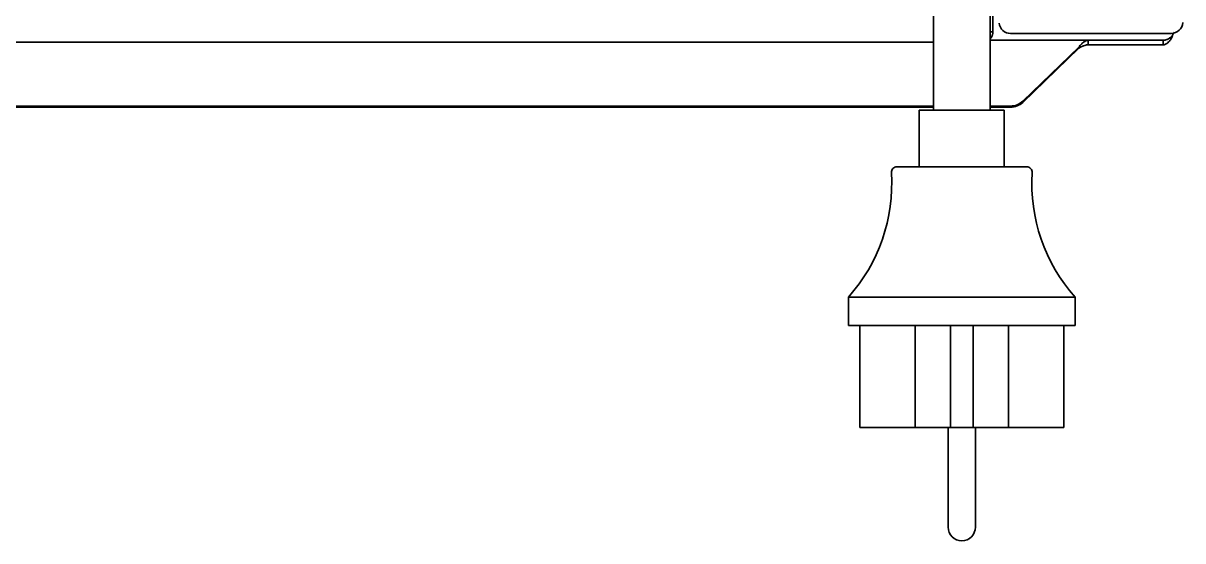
# Model space of a CAD drawing. Extents: x 6327 to 10269, y -393 to 3204.
# Drawn here: x 8973.5 to 9178.1, y 2325.5 to 2416.9 of the extents above; entities that cross this region are included whole.
import ezdxf

# ---------------------------------------------------------------- set-up
doc = ezdxf.new("R2010")
doc.units = 0
doc.header["$LTSCALE"] = 5
doc.layers.add('1', color=7, linetype='CONTINUOUS', true_color=0xffffff)

msp = doc.modelspace()

# ---------------------------------------------------------------- linework, layer by layer
at = {"layer": '1', "color": 7, "linetype": 'Continuous', "lineweight": 35}
for p, q in [((9144.57, 2426.73), (9144.57, 2415.33)), ((9134.07, 2421.53), (9134.07, 2401.53)), ((9144.07, 2401.53), (9144.07, 2421.53)), ((9134.07, 2413.53), (8822.56, 2413.53)), ((9161.37, 2413.83), (9144.06, 2413.83)), ((9144.57, 2415.33), (9144.07, 2415.33)), ((9170.56, 2415.03), (9147.67, 2415.03)), ((9174.57, 2413.83), (9161.37, 2413.83)), ((9161.37, 2413.03), (9161.37, 2413.83)), ((9175.55, 2415.03), (9170.56, 2415.03)), ((9174.57, 2413.83), (9174.57, 2413.03)), ((9176, 2415.03), (9175.55, 2415.03)), ((9149.81, 2403.08), (9159.71, 2412.64)), ((9159.71, 2412.43), (9149.81, 2402.88)), ((9159.71, 2412.43), (9159.71, 2412.64)), ((9174.57, 2413.03), (9161.37, 2413.03)), ((9134.07, 2402.03), (8871.66, 2402.03)), ((8871.67, 2402.24), (9134.07, 2402.24)), ((9131.57, 2401.53), (9132.57, 2401.53)), ((9131.57, 2391.53), (9131.57, 2401.53)), ((9132.57, 2401.53), (9145.57, 2401.53)), ((9144.07, 2402.24), (9147.69, 2402.24)), ((9147.69, 2402.03), (9144.07, 2402.03)), ((9145.57, 2401.53), (9146.57, 2401.53)), ((9146.57, 2391.53), (9146.57, 2401.53)), ((9139.07, 2391.53), (9127.66, 2391.53)), ((9150.49, 2391.53), (9139.07, 2391.53)), ((9119.07, 2368.53), (9119.07, 2363.53)), ((9139.07, 2368.53), (9119.07, 2368.53)), ((9159.07, 2368.53), (9139.07, 2368.53)), ((9159.07, 2363.53), (9159.07, 2368.53)), ((9139.07, 2363.53), (9119.07, 2363.53)), ((9121.07, 2363.53), (9121.07, 2345.53)), ((9130.83, 2363.53), (9130.83, 2345.53)), ((9137.07, 2345.53), (9137.07, 2363.53)), ((9159.07, 2363.53), (9139.07, 2363.53)), ((9141.07, 2345.53), (9141.07, 2363.53)), ((9147.32, 2363.53), (9147.32, 2345.53)), ((9157.07, 2345.53), (9157.07, 2363.53)), ((9130.83, 2345.53), (9121.07, 2345.53)), ((9130.83, 2345.53), (9137.07, 2345.53)), ((9136.67, 2345.53), (9136.67, 2327.93)), ((9137.07, 2345.53), (9141.07, 2345.53)), ((9141.07, 2345.53), (9147.32, 2345.53)), ((9141.47, 2327.93), (9141.47, 2345.53)), ((9147.32, 2345.53), (9157.07, 2345.53))]:
    msp.add_line(p, q, dxfattribs=at)
for centre, radius, start, end in [((9147.67, 2417.03), 2, 185, 270), ((9127.66, 2390.53), 1, 90, 183.6785), ((9150.49, 2390.53), 1, 356.3215, 90), ((9096.72, 2388.54), 30, 318.1612, 3.6785), ((9181.42, 2388.54), 30, 176.3215, 221.8388), ((9139.07, 2327.93), 2.4, 180, 0)]:
    msp.add_arc(centre, radius, start, end, dxfattribs=at)
for centre, major_axis, ratio, start_param, end_param in [((9176, 2417.03), (2.05, 0), 0.974464, 4.712389, 6.248279), ((9147.69, 2405.13), (-3, 0), 0.965926, 1.570796, 2.356194), ((9147.69, 2404.93), (3, 0), 0.965926, 4.712389, 5.497787)]:
    msp.add_ellipse(centre, major_axis=major_axis, ratio=ratio, start_param=start_param, end_param=end_param, dxfattribs=at)
for points, knots in [([(9144.08, 2414.09), (9144.09, 2414.1), (9144.16, 2414.17), (9144.26, 2414.3), (9144.37, 2414.49), (9144.46, 2414.69), (9144.52, 2414.89), (9144.56, 2415.11), (9144.57, 2415.25), (9144.57, 2415.33)], [0, 0, 0, 0, 0.043751, 0.203126, 0.362501, 0.521876, 0.68125, 0.840625, 1, 1, 1, 1]), ([(9159.71, 2412.64), (9159.78, 2412.72), (9159.84, 2412.81), (9159.93, 2412.91), (9159.95, 2412.93), (9159.98, 2412.96), (9160, 2412.98), (9160.05, 2413.04), (9160.09, 2413.08), (9160.19, 2413.19), (9160.26, 2413.26), (9160.4, 2413.38), (9160.47, 2413.44), (9160.61, 2413.55), (9160.68, 2413.6), (9160.82, 2413.68), (9160.89, 2413.71), (9160.99, 2413.76), (9161.03, 2413.77), (9161.08, 2413.78), (9161.1, 2413.79), (9161.13, 2413.8), (9161.15, 2413.8), (9161.23, 2413.82), (9161.3, 2413.83), (9161.37, 2413.83)], [0, 0, 0, 0, 0.125, 0.125, 0.15625, 0.15625, 0.1875, 0.1875, 0.25, 0.25, 0.375, 0.375, 0.5, 0.5, 0.625, 0.625, 0.75, 0.75, 0.8125, 0.8125, 0.84375, 0.84375, 0.875, 0.875, 1, 1, 1, 1]), ([(9174.57, 2413.83), (9174.6, 2413.83), (9174.62, 2413.83), (9174.67, 2413.83), (9174.69, 2413.83), (9174.76, 2413.84), (9174.85, 2413.85), (9174.95, 2413.87), (9175.02, 2413.89), (9175.04, 2413.89), (9175.09, 2413.91), (9175.16, 2413.93), (9175.23, 2413.95), (9175.32, 2413.99), (9175.37, 2414.01), (9175.51, 2414.08), (9175.6, 2414.13), (9175.69, 2414.19)], [0, 0, 0, 0, 0.0625, 0.0625, 0.125, 0.125, 0.25, 0.375, 0.375, 0.4375, 0.4375, 0.5, 0.625, 0.625, 0.75, 0.75, 1, 1, 1, 1]), ([(9175.69, 2413.68), (9175.6, 2413.58), (9175.51, 2413.49), (9175.37, 2413.36), (9175.32, 2413.33), (9175.25, 2413.27), (9175.23, 2413.26), (9175.18, 2413.23), (9175.16, 2413.21), (9175.04, 2413.14), (9174.95, 2413.1), (9174.81, 2413.06), (9174.76, 2413.04), (9174.69, 2413.03), (9174.67, 2413.03), (9174.62, 2413.03), (9174.6, 2413.03), (9174.57, 2413.03)], [0, 0, 0, 0, 0.25, 0.25, 0.375, 0.375, 0.4375, 0.4375, 0.5, 0.5, 0.75, 0.75, 0.875, 0.875, 0.9375, 0.9375, 1, 1, 1, 1]), ([(9175.69, 2414.19), (9175.76, 2414.23), (9175.81, 2414.27), (9175.93, 2414.36), (9175.98, 2414.41), (9176.04, 2414.47), (9176.06, 2414.49), (9176.08, 2414.52), (9176.12, 2414.56), (9176.15, 2414.6), (9176.22, 2414.69), (9176.26, 2414.76), (9176.3, 2414.83)], [0, 0, 0, 0, 0.25, 0.25, 0.5, 0.5, 0.5625, 0.5625, 0.625, 0.75, 0.75, 1, 1, 1, 1]), ([(9176.25, 2414.68), (9176.23, 2414.62), (9176.21, 2414.56), (9176.16, 2414.45), (9176.14, 2414.4), (9176.11, 2414.32), (9176.09, 2414.3), (9176.07, 2414.24), (9176.06, 2414.22), (9175.99, 2414.1), (9175.94, 2414.01), (9175.82, 2413.83), (9175.76, 2413.75), (9175.69, 2413.68)], [0, 0, 0, 0, 0.155519, 0.155519, 0.296266, 0.296266, 0.366639, 0.366639, 0.437013, 0.437013, 0.718506, 0.718506, 1, 1, 1, 1]), ([(9161.37, 2413.03), (9161.34, 2413.03), (9161.3, 2413.03), (9161.23, 2413.02), (9161.2, 2413.02), (9161.09, 2413.01), (9161.02, 2413), (9160.82, 2412.96), (9160.68, 2412.91), (9160.47, 2412.83), (9160.4, 2412.8), (9160.29, 2412.76), (9160.26, 2412.74), (9160.19, 2412.7), (9160.16, 2412.69), (9160.05, 2412.63), (9159.98, 2412.59), (9159.84, 2412.52), (9159.78, 2412.48), (9159.71, 2412.43)], [0, 0, 0, 0, 0.0625, 0.0625, 0.125, 0.125, 0.25, 0.25, 0.5, 0.5, 0.625, 0.625, 0.6875, 0.6875, 0.75, 0.75, 0.875, 0.875, 1, 1, 1, 1])]:
    msp.add_open_spline(points, degree=3, knots=knots, dxfattribs=at)
for points, degree in [([(9176.25, 2414.68), (9176.25, 2414.72), (9176.26, 2414.75)], 2), ([(9176.57, 2415.29), (9176.48, 2415.14), (9176.39, 2414.98), (9176.3, 2414.83)], 3)]:
    msp.add_open_spline(points, degree=degree, dxfattribs=at)

doc.saveas('drawing.dxf')
